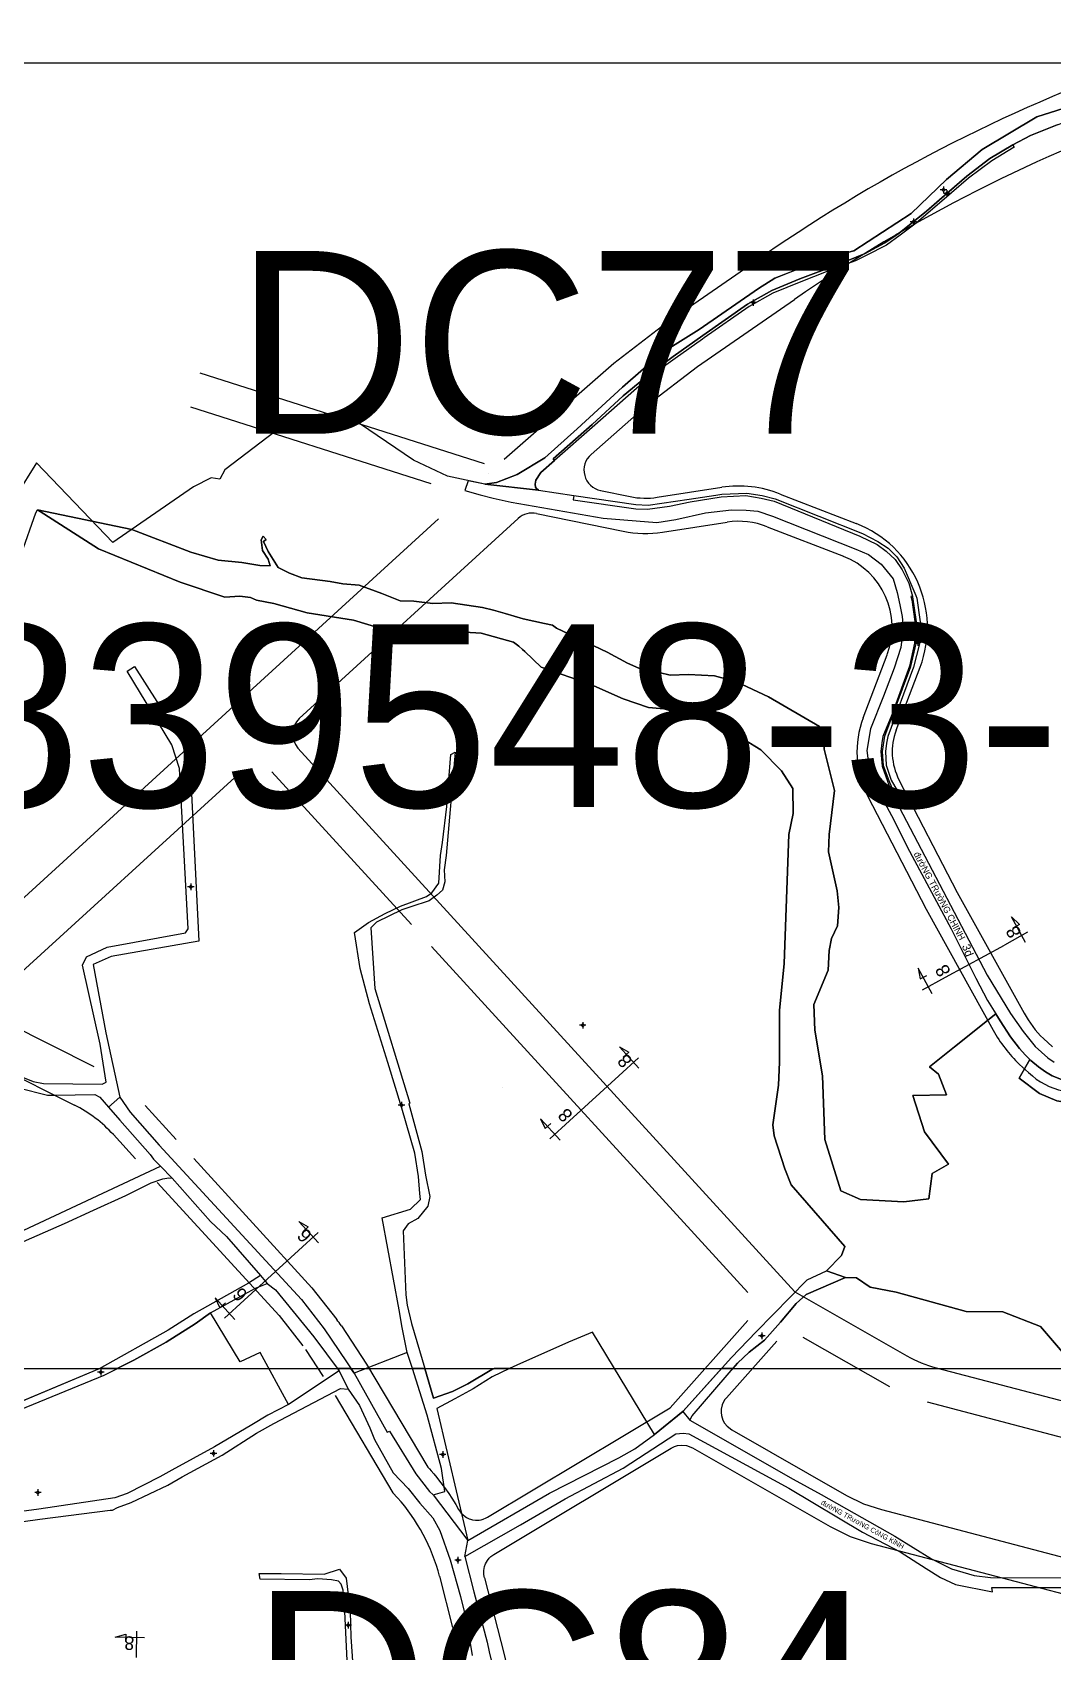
# Model space of a CAD drawing. Extents: x 548357 to 553070, y 1834500 to 1842500.
# Drawn here: x 550073 to 550463, y 1838392 to 1839012 of the extents above; entities that cross this region are included whole.
import ezdxf

# ---------------------------------------------------------------- set-up
doc = ezdxf.new("R2010")
doc.units = 0
for name, color, linetype in [('Level 10', 7, 'Continuous'), ('Level 11', 7, 'Continuous'), ('Level 13', 7, 'Continuous'), ('Level 2', 7, 'Continuous'), ('Level 20', 7, 'Continuous'), ('Level 3', 7, 'Continuous'), ('Level 30', 7, 'Continuous'), ('Level 4', 7, 'Continuous'), ('Level 52', 7, 'Continuous'), ('Level 55', 7, 'Continuous'), ('Level 61', 7, 'Continuous'), ('Level 62', 7, 'Continuous'), ('Level 7', 7, 'Continuous'), ('Level 8', 7, 'Continuous')]:
    doc.layers.add(name, color=color, linetype=linetype)

msp = doc.modelspace()

# ---------------------------------------------------------------- linework, layer by layer
at = {"layer": 'Level 10'}
for p, q in [((550414.97, 1838943.26), (550430.49, 1838956.66)), ((550404.57, 1838934.77), (550414.97, 1838943.26)), ((550245.84, 1838838.64), (550266.43, 1838836.44)), ((550266.43, 1838836.44), (550279.91, 1838834.29)), ((550101.81, 1838600.12), (550106.13, 1838603.87)), ((550009.76, 1838525.21), (550121.7, 1838577.48)), ((550121.7, 1838577.48), (550126.21, 1838572.96)), ((550160.05, 1838535.57), (550162.54, 1838532.61)), ((550376.67, 1838537.42), (550384.01, 1838534.87)), ((550190.06, 1838499.08), (550193.61, 1838492.1)), ((550218.14, 1838500), (550222.9, 1838500)), ((550321.69, 1838483.5), (550324.34, 1838480.22)), ((550226.16, 1838451.65), (550239.37, 1838434.11)), ((550238.2, 1838428.02), (550239.37, 1838434.11))]:
    msp.add_line(p, q, dxfattribs=at)
for points in [[(550448.05, 1838968.66), (550454.84, 1838972.16), (550465.06, 1838976.35), (550488.83, 1838984.69), (550520.13, 1838995.06), (550528.82, 1838998.68), (550540.79, 1839004.43), (550565.76, 1839011.71)], [(550245.84, 1838838.64), (550250.32, 1838839.35), (550258.24, 1838842.35), (550268.81, 1838848.81), (550281.24, 1838859.86), (550298.63, 1838875.87), (550313.7, 1838888.97), (550327.93, 1838897.94), (550350.69, 1838913.61), (550356.99, 1838917.55), (550375.95, 1838925.08), (550387.16, 1838928.04), (550409.17, 1838942.39), (550422.68, 1838955.33), (550436.35, 1838966.8), (550457.19, 1838979.42), (550498.01, 1838992.31)], [(550448.05, 1838968.66), (550448.62, 1838967.69), (550439.97, 1838962.49), (550431.07, 1838955.9), (550424.52, 1838950.28), (550411.08, 1838938.65), (550404.9, 1838934), (550399.62, 1838930.25), (550391.92, 1838926.24), (550387.77, 1838924.27), (550381.47, 1838921.86), (550366.89, 1838916.19), (550356.17, 1838911.82), (550347.08, 1838906.77), (550329.9, 1838894.74), (550329.28, 1838894.27), (550318.72, 1838886.78), (550309.33, 1838880.02), (550288, 1838861.28), (550272.59, 1838847.74)], [(550430.49, 1838956.66), (550439.28, 1838963.4), (550448.05, 1838968.66)], [(550414.97, 1838943.26), (550422.95, 1838950.19), (550430.49, 1838956.66)], [(550404.57, 1838934.77), (550410.37, 1838939.52), (550414.97, 1838943.26)], [(550272.59, 1838847.74), (550272.05, 1838848.33), (550286.95, 1838861.53), (550298.91, 1838872.46), (550308.96, 1838880.8), (550318.03, 1838887.53), (550329.37, 1838895.67), (550346.45, 1838907.59), (550355.84, 1838912.9), (550366.48, 1838917.28), (550381.2, 1838922.81), (550391.47, 1838927), (550399.1, 1838931.13), (550404.57, 1838934.77)], [(550266.43, 1838836.44), (550265.5, 1838837.18), (550265.24, 1838837.59), (550265.15, 1838838.63), (550265.38, 1838840.28), (550267.33, 1838843.1), (550272.59, 1838847.74)], [(550245.84, 1838838.64), (550239.48, 1838840), (550238.28, 1838836.25), (550244.11, 1838834.56), (550249.12, 1838833.34), (550255.93, 1838831.81), (550291.26, 1838825.65), (550311.79, 1838824.01), (550319.04, 1838825.17), (550330.42, 1838827.68), (550340.38, 1838828.87), (550345.96, 1838828.76), (550350.48, 1838828.29), (550356.08, 1838826.45), (550387.96, 1838813.77), (550392.74, 1838811.76), (550397.68, 1838808.05), (550402.18, 1838802.47), (550403.81, 1838797.24), (550404.83, 1838792.42), (550405.63, 1838788.01), (550406.08, 1838783.6), (550405.19, 1838776.09), (550402.61, 1838768.21), (550398.54, 1838757.55), (550393.55, 1838745.04), (550392.14, 1838736.69), (550393.09, 1838729.82), (550396.24, 1838721.72), (550402.45, 1838710.14), (550407.57, 1838699.81), (550424.49, 1838668.39), (550433.86, 1838649.44), (550438.36, 1838640.89), (550441.49, 1838635.81), (550443.15, 1838633.12), (550447.22, 1838626.98), (550450.66, 1838622.5), (550452.79, 1838620.15), (550454.57, 1838618.39)], [(550279.91, 1838834.29), (550279.66, 1838832.69), (550303.65, 1838829.27), (550308.13, 1838829.05), (550316.64, 1838830.25), (550324.45, 1838831.89), (550336.41, 1838833.8), (550345.88, 1838834.29), (550351.7, 1838833.34), (550356.63, 1838832.18), (550389.44, 1838818.82), (550396.05, 1838815.58), (550399.52, 1838813.07), (550403.01, 1838809.9), (550405.67, 1838805.89), (550408.17, 1838800.77), (550409.65, 1838795.83)], [(550279.91, 1838834.29), (550303.73, 1838830.89), (550308.44, 1838830.66), (550324.1, 1838832.95), (550334.37, 1838834.49), (550336.64, 1838834.83), (550346.21, 1838835.28), (550352.03, 1838834.38), (550357.07, 1838833.03), (550390.5, 1838819.8), (550396.4, 1838816.76), (550400.26, 1838814.16), (550403.59, 1838810.92), (550406.49, 1838806.52), (550410.95, 1838796.02), (550411.24, 1838795.04), (550412.52, 1838785.94), (550412.31, 1838777.58), (550410.07, 1838768.59), (550400.13, 1838742), (550399.71, 1838739.53), (550399.27, 1838736.31), (550399.52, 1838731.05), (550401.51, 1838725.38), (550403.73, 1838721.36), (550402.52, 1838720.75), (550400.65, 1838725.02), (550398.57, 1838730.81), (550398.16, 1838736.31), (550399.08, 1838742.12), (550408.94, 1838768.8), (550411.08, 1838777.66), (550411.22, 1838785.94), (550409.75, 1838795.48), (550409.65, 1838795.83)], [(550068.55, 1838812.12), (550073.99, 1838827.75), (550074.56, 1838828.8), (550077.05, 1838827.33), (550097.95, 1838813.86), (550129.24, 1838801.21), (550146.38, 1838795.38), (550152.03, 1838795.8), (550156.2, 1838795.26), (550158.44, 1838794.3), (550165.14, 1838793.02), (550177.9, 1838789.47), (550195.64, 1838786.64), (550207.92, 1838782.89), (550218.73, 1838780.64), (550225.32, 1838781.63), (550234.05, 1838782.31), (550244.47, 1838781.6), (550256.86, 1838778.15), (550258.97, 1838776.65), (550260.35, 1838775.32), (550261.26, 1838774.6), (550267.5, 1838768.63), (550286.43, 1838761.92), (550298.8, 1838756.43), (550308.5, 1838753.16), (550324.74, 1838751.81), (550326, 1838751.49), (550327.98, 1838750.45), (550338.11, 1838742.72), (550345.33, 1838740.76), (550351.55, 1838736.98), (550359.45, 1838728.86), (550363.86, 1838722.09), (550363.99, 1838712.52), (550362.32, 1838704.49), (550360.46, 1838655.06), (550358.65, 1838637.14), (550358.76, 1838617.34), (550358.39, 1838608.52), (550356.15, 1838593.28), (550356.73, 1838589.13), (550360.72, 1838576.49), (550363.21, 1838570.36), (550383.76, 1838546.78), (550382.51, 1838543.26), (550376.67, 1838537.42)], [(550158.44, 1838794.3), (550156.2, 1838795.26), (550152.03, 1838795.8), (550146.38, 1838795.38), (550129.24, 1838801.21), (550097.95, 1838813.86), (550077.05, 1838827.33), (550074.56, 1838828.8), (550110.7, 1838821.32), (550133.35, 1838812.61), (550143.79, 1838809.56), (550152.87, 1838808.66), (550159.68, 1838807.59), (550163.75, 1838807.42), (550162.88, 1838809.98), (550160.78, 1838813.29), (550160.39, 1838816.29), (550160.27, 1838817.39), (550161.08, 1838818.77), (550162.17, 1838817.44), (550161.16, 1838816.71), (550162.89, 1838812.9), (550166.74, 1838806.76), (550171.04, 1838804.63), (550175.77, 1838802.81), (550186.66, 1838801.35), (550191.49, 1838800.46), (550197.73, 1838799.98), (550206.4, 1838796.76), (550213.44, 1838793.96), (550218.77, 1838793.84), (550225.92, 1838792.99), (550233.03, 1838793.19), (550245.03, 1838791.43), (550249.21, 1838790.47), (550253.66, 1838789.12), (550260.54, 1838787.06), (550268.74, 1838785.35), (550271.81, 1838784.75), (550273.38, 1838783.52), (550282.32, 1838779.3), (550292.67, 1838774.39), (550300.57, 1838770.18), (550309.45, 1838766.24), (550312.6, 1838766.62), (550316.86, 1838765.6), (550323.87, 1838765.83), (550333.84, 1838765.26), (550342.25, 1838763.02), (550354.55, 1838757.18), (550374.01, 1838745.9), (550374.35, 1838741.53), (550375.88, 1838740.04), (550375.8, 1838737.26), (550376.18, 1838735.61), (550379.72, 1838721.36), (550377.73, 1838704.5), (550377.47, 1838697.86), (550380.82, 1838682.91), (550381.43, 1838676.56), (550380.9, 1838669.6), (550378.6, 1838664.67), (550377.7, 1838660.09), (550377.39, 1838652.5), (550371.86, 1838639.44), (550372.2, 1838629.61), (550375.17, 1838612.15), (550376.01, 1838587.74), (550382.2, 1838568.04), (550389.73, 1838564.76), (550406.38, 1838563.83), (550415.83, 1838564.94), (550417.16, 1838574.64), (550423.46, 1838578.31), (550414.28, 1838590.69), (550409.74, 1838604.54), (550422.71, 1838604.83), (550419.62, 1838612.67), (550416.11, 1838615.48), (550425.67, 1838623.17), (550441.49, 1838635.81), (550443.15, 1838633.12), (550447.22, 1838626.98), (550450.66, 1838622.5), (550452.79, 1838620.15), (550454.57, 1838618.39), (550450.49, 1838611.23), (550458.31, 1838605.35), (550464.86, 1838602.55)], [(550472.38, 1838500), (550458.61, 1838516.08), (550444.23, 1838521.68), (550430.21, 1838521.8), (550403.32, 1838529.27), (550393.41, 1838531.15), (550388.25, 1838534.78), (550384.01, 1838534.87), (550376.67, 1838537.42), (550382.51, 1838543.26), (550383.76, 1838546.78), (550363.21, 1838570.36), (550360.72, 1838576.49), (550356.73, 1838589.13), (550356.15, 1838593.28), (550358.39, 1838608.52), (550358.76, 1838617.34), (550358.65, 1838637.14), (550360.46, 1838655.06), (550362.32, 1838704.49), (550363.99, 1838712.52), (550363.86, 1838722.09), (550359.45, 1838728.86), (550351.55, 1838736.98), (550345.33, 1838740.76), (550338.11, 1838742.72), (550327.98, 1838750.45), (550326, 1838751.49), (550324.74, 1838751.81), (550308.5, 1838753.16), (550298.8, 1838756.43), (550286.43, 1838761.92), (550267.5, 1838768.63), (550261.26, 1838774.6), (550260.35, 1838775.32), (550258.97, 1838776.65), (550256.86, 1838778.15), (550244.47, 1838781.6), (550234.05, 1838782.31), (550225.32, 1838781.63), (550218.73, 1838780.64), (550207.92, 1838782.89), (550195.64, 1838786.64), (550177.9, 1838789.47), (550165.14, 1838793.02), (550158.44, 1838794.3)], [(550409.65, 1838795.83), (550408.95, 1838795.73), (550409.38, 1838794.4), (550410.57, 1838786.03), (550410.45, 1838777.77), (550408.44, 1838768.97), (550401.71, 1838750.33), (550398.27, 1838742.04), (550397.85, 1838739.68), (550397.53, 1838736.34), (550398, 1838730.69), (550400.02, 1838724.89), (550401.71, 1838720.36), (550438.25, 1838650.71), (550447.18, 1838636.01), (550451.96, 1838629.04), (550456.58, 1838623.39), (550461.45, 1838619), (550463.92, 1838617.34)], [(550068.85, 1838611.58), (550072.93, 1838609.93), (550076.89, 1838609.2), (550099.43, 1838608.9), (550100.88, 1838609.69), (550098.64, 1838624.27), (550091.9, 1838654.53), (550093.35, 1838657.61), (550101.29, 1838661.43), (550131.29, 1838666.89), (550132.26, 1838668.39), (550128.98, 1838729.78), (550126.05, 1838738.8), (550108.94, 1838767.09), (550111.72, 1838768.87), (550129.77, 1838740.64), (550133.02, 1838730.46), (550136.37, 1838663.72), (550102.81, 1838657.83), (550095.95, 1838654.68), (550100.8, 1838628.51), (550106.13, 1838603.87)], [(550218.14, 1838500), (550216.2, 1838506.2), (550214.22, 1838515.76), (550213.11, 1838522.5), (550206.64, 1838557.65), (550217.48, 1838561.03), (550221.28, 1838564.71), (550220.98, 1838567.08), (550220.5, 1838573.55), (550219.03, 1838582.43), (550214.11, 1838599.66), (550208.8, 1838617.23), (550201.77, 1838639.65), (550198.14, 1838653.2), (550196.01, 1838666.99), (550201.39, 1838670.76), (550207.75, 1838674.29), (550213.56, 1838677.02), (550223.53, 1838680.79), (550225.65, 1838682.2), (550228.23, 1838685.83), (550228.87, 1838696.46), (550229.67, 1838701.45), (550231.32, 1838715.3), (550231.79, 1838722.26), (550232.92, 1838735.2), (550234.49, 1838736), (550231.08, 1838696.45), (550230.35, 1838690.99), (550230.6, 1838686.36), (550229.7, 1838683.17), (550227.5, 1838681.27), (550224.54, 1838679.07), (550217.6, 1838676.86), (550214.1, 1838675.63), (550204.37, 1838670.91), (550202.24, 1838668.8), (550203.74, 1838645.55), (550217.16, 1838601.58), (550216.74, 1838601.38), (550221.74, 1838583.16), (550223.17, 1838574.1), (550224.87, 1838565.85), (550224.13, 1838562.23), (550220.19, 1838557.5), (550216.58, 1838555.38), (550214.61, 1838552.76), (550215.7, 1838528.26), (550216.21, 1838524.28), (550217.87, 1838517.18), (550222.9, 1838500)], [(550028.28, 1838629.42), (550028.67, 1838629.29), (550067.33, 1838607.5), (550078.4, 1838604.66), (550081.49, 1838604.65), (550096.52, 1838604.98), (550098.49, 1838603.95), (550101.81, 1838600.12)], [(550464.86, 1838602.55), (550458.31, 1838605.35), (550450.49, 1838611.23), (550454.57, 1838618.39)], [(550454.57, 1838618.39), (550454.99, 1838617.98), (550457.94, 1838615.51), (550460.6, 1838613.6), (550463.06, 1838612.1), (550467.92, 1838610.17)], [(550106.13, 1838603.87), (550110.09, 1838598.17), (550121.14, 1838585.56), (550175.72, 1838526.42), (550184.43, 1838515.15), (550195.81, 1838498.25), (550208.5, 1838475.63), (550209.43, 1838475.98), (550219.48, 1838459.68), (550224.75, 1838452.96), (550226.16, 1838451.65)], [(550101.81, 1838600.12), (550106.16, 1838595.11), (550117.79, 1838582.02), (550118.97, 1838580.22), (550121.7, 1838577.48)], [(549955.47, 1838509.79), (549961.36, 1838507.94), (549971.16, 1838507.79), (549987.49, 1838512.21), (550026.16, 1838527.66), (550035.7, 1838532.6), (550035.58, 1838533.01), (550044.8, 1838537.63), (550051.4, 1838540.81), (550084.9, 1838555.5), (550096, 1838560.6), (550108.5, 1838566.24), (550118.12, 1838571.09), (550122.59, 1838572.69), (550124.93, 1838573.08), (550126.21, 1838572.96)], [(550126.21, 1838572.96), (550140.83, 1838556.32), (550146.95, 1838550.56), (550160.05, 1838535.57)], [(550160.05, 1838535.57), (550155.42, 1838532.68), (550134.52, 1838520.99), (550124.6, 1838514.64), (550098.17, 1838499.86), (550058.6, 1838483.3), (550046.33, 1838478.55), (550028.8, 1838471.27), (550011.72, 1838467.27), (550000.11, 1838464.14), (550000.89, 1838461.71), (550004.21, 1838462.53), (550012.27, 1838464.86), (550025.37, 1838467.17), (550047.06, 1838475.95), (550058.06, 1838480.22), (550100.16, 1838497.51), (550111.55, 1838503.26), (550123.89, 1838510.12), (550135.02, 1838517.12), (550140.86, 1838521.28), (550153.86, 1838528.49), (550158.12, 1838530.75), (550162.54, 1838532.61)], [(550321.69, 1838483.5), (550321.89, 1838483.66), (550340.31, 1838504.28), (550349.74, 1838514.08), (550369.32, 1838534.03), (550376.67, 1838537.42)], [(550162.54, 1838532.61), (550165.77, 1838530.2), (550180.42, 1838512.12), (550190.06, 1838499.08)], [(550324.34, 1838480.22), (550325.31, 1838481.92), (550342.66, 1838502.04), (550347.09, 1838506.29), (550352.92, 1838510.84), (550359.06, 1838517.77), (550365.15, 1838524.86), (550368.89, 1838528.39), (550384.01, 1838534.87)], [(550384.01, 1838534.87), (550388.25, 1838534.78), (550393.41, 1838531.15), (550403.32, 1838529.27), (550430.21, 1838521.8), (550444.23, 1838521.68), (550458.61, 1838516.08), (550472.38, 1838500)], [(550190.06, 1838499.08), (550170.74, 1838486.16), (550162.81, 1838482.13), (550156.68, 1838478.39), (550142.34, 1838470.05), (550126.02, 1838461.02), (550121.43, 1838458.58), (550108.93, 1838452.17), (550104.17, 1838450.44), (550075.15, 1838446.08), (550053.01, 1838443.16)], [(550226.16, 1838451.65), (550230.57, 1838452.9), (550229.36, 1838461.75), (550223.75, 1838482.11), (550218.14, 1838500)], [(550222.9, 1838500), (550226.23, 1838488.65), (550233.55, 1838491.19), (550239.41, 1838494.15), (550248.54, 1838499.58), (550249.44, 1838500), (550255.39, 1838500), (550248.74, 1838496.88), (550241.37, 1838492.2), (550234.4, 1838488.45), (550227.49, 1838484.64), (550239.37, 1838434.11)], [(550054.47, 1838439.39), (550075.51, 1838442.37), (550102.42, 1838445.75), (550103.27, 1838445.75), (550105.22, 1838446.79), (550110.47, 1838448.74), (550124.46, 1838455.34), (550130.05, 1838458.54), (550145.36, 1838466.88), (550158.49, 1838475.18), (550165.15, 1838478.91), (550190.68, 1838492.33), (550193.61, 1838492.1)], [(550193.61, 1838492.1), (550197.95, 1838485.8), (550201.92, 1838477.24), (550203.67, 1838472.88), (550210.81, 1838460.05), (550216.55, 1838454.04), (550221.01, 1838448.44), (550226.03, 1838442.82), (550228.61, 1838437.99), (550232.59, 1838426.79), (550236.58, 1838412.71), (550238.88, 1838403.31), (550240.98, 1838390.05)], [(550239.37, 1838434.11), (550270.65, 1838452.24), (550297.26, 1838465.86), (550303.32, 1838469.23), (550310.83, 1838474.74), (550321.69, 1838483.5)], [(550324.34, 1838480.22), (550364, 1838457.63), (550374.64, 1838451.7), (550402.81, 1838435.79), (550416.89, 1838427.09), (550424.53, 1838423.28), (550433.2, 1838420.73), (550439.56, 1838419.99), (550470.11, 1838419.82)], [(550238.2, 1838428.02), (550259.52, 1838440.18), (550276.69, 1838450.15), (550298.8, 1838461.9), (550319.08, 1838474.93), (550321.78, 1838475.29), (550323.95, 1838474.96), (550362.31, 1838454.21), (550390.52, 1838437.34), (550404.87, 1838429.84), (550414.88, 1838423.38), (550420.31, 1838419.97), (550426.06, 1838417.27), (550440.24, 1838414.45), (550439.95, 1838416.09), (550469.78, 1838416.12)], [(550238.2, 1838428.02), (550241.65, 1838414.45), (550246.82, 1838395.17), (550247.54, 1838391.53), (550254.92, 1838360.96), (550258.03, 1838350.47), (550257.32, 1838350.33), (550263.36, 1838324.57), (550275.1, 1838273.22), (550275.36, 1838265.39), (550273.97, 1838254.57), (550272.82, 1838249.36)], [(550193.62, 1838380.2), (550192.34, 1838406.91), (550191.62, 1838415.16), (550190.91, 1838417.47), (550189.91, 1838418.53), (550187.13, 1838419.09), (550182.01, 1838419.46), (550178.58, 1838419.13), (550159.9, 1838419.35), (550159.55, 1838421.51), (550167.85, 1838421.53), (550184.39, 1838421.18), (550190.26, 1838423.21), (550192.86, 1838419.69), (550194.34, 1838406.96), (550194.62, 1838397.25), (550195.79, 1838380.53)]]:
    msp.add_lwpolyline(points, dxfattribs=at)
at = {"layer": 'Level 11'}
for p, q in [((550420.91, 1838951.46), (550420.28, 1838951.46)), ((550421.53, 1838952.08), (550420.91, 1838951.46)), ((550420.91, 1838951.46), (550421.53, 1838950.83)), ((550421.53, 1838952.71), (550421.53, 1838952.08)), ((550422.16, 1838951.46), (550421.53, 1838952.08)), ((550421.53, 1838950.83), (550422.16, 1838951.46)), ((550422.78, 1838951.46), (550422.16, 1838951.46)), ((550422.8, 1838951.29), (550422.8, 1838950.66)), ((550421.53, 1838950.83), (550421.53, 1838950.21)), ((550422.18, 1838950.04), (550421.55, 1838950.04)), ((550422.8, 1838950.66), (550422.18, 1838950.04)), ((550422.18, 1838950.04), (550422.8, 1838949.41)), ((550423.43, 1838950.04), (550422.8, 1838950.66)), ((550422.8, 1838949.41), (550423.43, 1838950.04)), ((550422.8, 1838949.41), (550422.8, 1838948.79)), ((550424.05, 1838950.04), (550423.43, 1838950.04)), ((550409.35, 1838939.18), (550408.72, 1838939.18)), ((550409.97, 1838939.81), (550409.35, 1838939.18)), ((550409.35, 1838939.18), (550409.97, 1838938.56)), ((550409.97, 1838940.43), (550409.97, 1838939.81)), ((550410.6, 1838939.18), (550409.97, 1838939.81)), ((550409.97, 1838938.56), (550410.6, 1838939.18)), ((550409.97, 1838938.56), (550409.97, 1838937.93)), ((550411.22, 1838939.18), (550410.6, 1838939.18)), ((550347.97, 1838908.2), (550347.34, 1838908.2)), ((550348.59, 1838908.82), (550347.97, 1838908.2)), ((550347.97, 1838908.2), (550348.59, 1838907.57)), ((550348.59, 1838909.45), (550348.59, 1838908.82)), ((550349.22, 1838908.2), (550348.59, 1838908.82)), ((550348.59, 1838907.57), (550349.22, 1838908.2)), ((550348.59, 1838907.57), (550348.59, 1838906.95)), ((550349.84, 1838908.2), (550349.22, 1838908.2)), ((550411.08, 1838778.02), (550410.45, 1838778.02)), ((550411.7, 1838778.64), (550411.08, 1838778.02)), ((550411.08, 1838778.02), (550411.7, 1838777.39)), ((550411.7, 1838779.27), (550411.7, 1838778.64)), ((550412.33, 1838778.02), (550411.7, 1838778.64)), ((550411.7, 1838777.39), (550412.33, 1838778.02)), ((550411.7, 1838777.39), (550411.7, 1838776.77)), ((550412.95, 1838778.02), (550412.33, 1838778.02)), ((550396.89, 1838724.87), (550396.27, 1838724.87)), ((550397.52, 1838725.5), (550396.89, 1838724.87)), ((550396.89, 1838724.87), (550397.52, 1838724.25)), ((550397.52, 1838726.12), (550397.52, 1838725.5)), ((550398.14, 1838724.87), (550397.52, 1838725.5)), ((550397.52, 1838724.25), (550398.14, 1838724.87)), ((550397.52, 1838724.25), (550397.52, 1838723.62)), ((550398.77, 1838724.87), (550398.14, 1838724.87)), ((550132.74, 1838684.5), (550132.11, 1838684.5)), ((550133.36, 1838685.12), (550132.74, 1838684.5)), ((550132.74, 1838684.5), (550133.36, 1838683.87)), ((550133.36, 1838685.75), (550133.36, 1838685.12)), ((550133.99, 1838684.5), (550133.36, 1838685.12)), ((550133.36, 1838683.87), (550133.99, 1838684.5)), ((550134.61, 1838684.5), (550133.99, 1838684.5)), ((550133.36, 1838683.87), (550133.36, 1838683.25)), ((550282.74, 1838631.46), (550282.11, 1838631.46)), ((550283.36, 1838632.08), (550282.74, 1838631.46)), ((550282.74, 1838631.46), (550283.36, 1838630.83)), ((550283.36, 1838632.71), (550283.36, 1838632.08)), ((550283.99, 1838631.46), (550283.36, 1838632.08)), ((550283.36, 1838630.83), (550283.99, 1838631.46)), ((550283.36, 1838630.83), (550283.36, 1838630.21)), ((550284.61, 1838631.46), (550283.99, 1838631.46)), ((550213.36, 1838600.83), (550212.74, 1838600.83)), ((550213.99, 1838601.46), (550213.36, 1838600.83)), ((550213.36, 1838600.83), (550213.99, 1838600.21)), ((550213.99, 1838602.08), (550213.99, 1838601.46)), ((550214.61, 1838600.83), (550213.99, 1838601.46)), ((550213.99, 1838600.21), (550214.61, 1838600.83)), ((550213.99, 1838600.21), (550213.99, 1838599.58)), ((550215.24, 1838600.83), (550214.61, 1838600.83)), ((550351.31, 1838512.55), (550350.68, 1838512.55)), ((550351.93, 1838513.18), (550351.31, 1838512.55)), ((550351.31, 1838512.55), (550351.93, 1838511.93)), ((550351.93, 1838513.8), (550351.93, 1838513.18)), ((550352.56, 1838512.55), (550351.93, 1838513.18)), ((550351.93, 1838511.93), (550352.56, 1838512.55)), ((550351.93, 1838511.93), (550351.93, 1838511.3)), ((550353.18, 1838512.55), (550352.56, 1838512.55)), ((550098.2, 1838498.64), (550097.58, 1838498.64)), ((550098.83, 1838499.27), (550098.2, 1838498.64)), ((550098.2, 1838498.64), (550098.83, 1838498.02)), ((550098.83, 1838499.89), (550098.83, 1838499.27)), ((550099.45, 1838498.64), (550098.83, 1838499.27)), ((550098.83, 1838498.02), (550099.45, 1838498.64)), ((550100.08, 1838498.64), (550099.45, 1838498.64)), ((550098.83, 1838498.02), (550098.83, 1838497.39)), ((550141.41, 1838467.5), (550140.79, 1838467.5)), ((550142.04, 1838468.12), (550141.41, 1838467.5)), ((550141.41, 1838467.5), (550142.04, 1838466.88)), ((550142.04, 1838468.75), (550142.04, 1838468.12)), ((550142.66, 1838467.5), (550142.04, 1838468.12)), ((550142.04, 1838466.88), (550142.66, 1838467.5)), ((550143.29, 1838467.5), (550142.66, 1838467.5)), ((550229.76, 1838467.68), (550229.14, 1838467.05)), ((550229.76, 1838468.3), (550229.76, 1838467.68)), ((550230.39, 1838467.05), (550229.76, 1838467.68)), ((550142.04, 1838466.88), (550142.04, 1838466.25)), ((550229.14, 1838467.05), (550228.51, 1838467.05)), ((550229.14, 1838467.05), (550229.76, 1838466.43)), ((550229.76, 1838466.43), (550230.39, 1838467.05)), ((550229.76, 1838466.43), (550229.76, 1838465.8)), ((550231.01, 1838467.05), (550230.39, 1838467.05)), ((550074.16, 1838452.54), (550073.54, 1838452.54)), ((550074.79, 1838453.16), (550074.16, 1838452.54)), ((550074.16, 1838452.54), (550074.79, 1838451.91)), ((550074.79, 1838453.79), (550074.79, 1838453.16)), ((550075.41, 1838452.54), (550074.79, 1838453.16)), ((550074.79, 1838451.91), (550075.41, 1838452.54)), ((550074.79, 1838451.91), (550074.79, 1838451.29)), ((550076.04, 1838452.54), (550075.41, 1838452.54)), ((550234.97, 1838426.61), (550234.35, 1838426.61)), ((550235.6, 1838427.24), (550234.97, 1838426.61)), ((550234.97, 1838426.61), (550235.6, 1838425.99)), ((550235.6, 1838427.86), (550235.6, 1838427.24)), ((550236.22, 1838426.61), (550235.6, 1838427.24)), ((550235.6, 1838425.99), (550236.22, 1838426.61)), ((550235.6, 1838425.99), (550235.6, 1838425.36)), ((550236.85, 1838426.61), (550236.22, 1838426.61)), ((550192.92, 1838401.71), (550192.29, 1838401.71)), ((550193.54, 1838402.33), (550192.92, 1838401.71)), ((550192.92, 1838401.71), (550193.54, 1838401.08)), ((550193.54, 1838402.96), (550193.54, 1838402.33)), ((550194.17, 1838401.71), (550193.54, 1838402.33)), ((550193.54, 1838401.08), (550194.17, 1838401.71)), ((550193.54, 1838401.08), (550193.54, 1838400.46)), ((550194.79, 1838401.71), (550194.17, 1838401.71))]:
    msp.add_line(p, q, dxfattribs=at)
for centre in [(550421.53, 1838951.46), (550422.8, 1838950.04), (550409.97, 1838939.18), (550348.59, 1838908.2), (550411.7, 1838778.02), (550397.52, 1838724.87), (550133.36, 1838684.5), (550283.36, 1838631.46), (550213.99, 1838600.83), (550351.93, 1838512.55), (550098.83, 1838498.64), (550142.04, 1838467.5), (550229.76, 1838467.05), (550074.79, 1838452.54), (550235.6, 1838426.61), (550193.54, 1838401.71)]:
    msp.add_circle(centre, 0.15, dxfattribs=at)
at = {"layer": 'Level 13'}
for points in [[(550452.94, 1838663.18), (550447.58, 1838672.94)], [(550447.58, 1838672.94), (550450.56, 1838670.04), (550448.08, 1838668.67)], [(550453.7, 1838667.06), (550444.82, 1838662.19)], [(550422.32, 1838649.84), (550444.82, 1838662.19)], [(550417.12, 1838643.52), (550411.76, 1838653.29)], [(550411.76, 1838653.29), (550412.61, 1838649.21), (550415.1, 1838650.58)], [(550413.44, 1838644.97), (550422.32, 1838649.84)], [(550304.91, 1838614.99), (550297.4, 1838623.22)], [(550297.4, 1838623.22), (550300.98, 1838621.1), (550298.88, 1838619.19)], [(550304.73, 1838618.94), (550297.25, 1838612.12)], [(550278.3, 1838594.8), (550297.25, 1838612.12)], [(550274.74, 1838587.44), (550267.23, 1838595.66)], [(550267.23, 1838595.66), (550269.01, 1838591.9), (550271.11, 1838593.81)], [(550270.82, 1838587.97), (550278.3, 1838594.8)], [(550182.25, 1838548.15), (550174.73, 1838556.36)], [(550174.73, 1838556.36), (550178.31, 1838554.25), (550176.22, 1838552.33)], [(550182.07, 1838552.09), (550174.6, 1838545.26)], [(550153.74, 1838526.17), (550174.6, 1838545.26)], [(550150.19, 1838518.8), (550142.67, 1838527.02)], [(550142.67, 1838527.02), (550144.46, 1838523.26), (550146.55, 1838525.18)], [(550146.27, 1838519.34), (550153.74, 1838526.17)], [(550112.57, 1838399.45), (550112.34, 1838389.33)], [(550104.41, 1838397.11), (550108.42, 1838398.23), (550108.36, 1838395.4)], [(550115.55, 1838396.85), (550104.41, 1838397.11)]]:
    msp.add_lwpolyline(points, dxfattribs=at)
at = {"layer": 'Level 2'}
for p, q in [((550156.2, 1838795.26), (550158.44, 1838794.3)), ((550195.64, 1838786.64), (550207.92, 1838782.89)), ((550207.92, 1838782.89), (550218.73, 1838780.64)), ((550286.43, 1838761.92), (550298.8, 1838756.43)), ((550298.8, 1838756.43), (550308.5, 1838753.16)), ((550338.11, 1838742.72), (550345.33, 1838740.76)), ((550345.33, 1838740.76), (550351.55, 1838736.98)), ((550351.55, 1838736.98), (550359.45, 1838728.86)), ((550359.45, 1838728.86), (550363.86, 1838722.09)), ((550443.15, 1838633.12), (550441.49, 1838635.81)), ((550447.22, 1838626.98), (550443.15, 1838633.12)), ((550450.66, 1838622.5), (550447.22, 1838626.98)), ((550360.72, 1838576.49), (550363.21, 1838570.36)), ((550363.21, 1838570.36), (550383.76, 1838546.78)), ((550382.51, 1838543.26), (550376.67, 1838537.42)), ((550383.76, 1838546.78), (550382.51, 1838543.26)), ((550376.67, 1838537.42), (550384.01, 1838534.87)), ((550444.23, 1838521.68), (550458.61, 1838516.08))]:
    msp.add_line(p, q, dxfattribs=at)
for points in [[(550441.49, 1838635.81), (550425.67, 1838623.17), (550416.11, 1838615.48), (550419.62, 1838612.67), (550422.71, 1838604.83), (550409.74, 1838604.54), (550414.28, 1838590.69), (550423.46, 1838578.31), (550417.16, 1838574.64), (550415.83, 1838564.94), (550406.38, 1838563.83), (550389.73, 1838564.76), (550382.2, 1838568.04), (550376.01, 1838587.74), (550375.17, 1838612.15), (550372.2, 1838629.61), (550371.86, 1838639.44), (550377.39, 1838652.5), (550377.7, 1838660.09), (550378.6, 1838664.67), (550380.9, 1838669.6), (550381.43, 1838676.56), (550380.82, 1838682.91), (550377.47, 1838697.86), (550377.73, 1838704.5), (550379.72, 1838721.36), (550376.18, 1838735.61), (550375.8, 1838737.26), (550375.88, 1838740.04), (550374.35, 1838741.53), (550374.01, 1838745.9), (550354.55, 1838757.18), (550342.25, 1838763.02), (550333.84, 1838765.26), (550323.87, 1838765.83), (550316.86, 1838765.6), (550312.6, 1838766.62), (550309.45, 1838766.24), (550300.57, 1838770.18), (550292.67, 1838774.39), (550282.32, 1838779.3), (550273.38, 1838783.52), (550271.81, 1838784.75), (550268.74, 1838785.35), (550260.54, 1838787.06), (550253.66, 1838789.12), (550249.21, 1838790.47), (550245.03, 1838791.43), (550233.03, 1838793.19), (550225.92, 1838792.99), (550218.77, 1838793.84), (550213.44, 1838793.96), (550206.4, 1838796.76), (550197.73, 1838799.98), (550191.49, 1838800.46), (550186.66, 1838801.35), (550175.77, 1838802.81), (550171.04, 1838804.63), (550166.74, 1838806.76), (550162.89, 1838812.9), (550161.16, 1838816.71), (550162.17, 1838817.44), (550161.08, 1838818.77), (550160.27, 1838817.39), (550160.39, 1838816.29), (550160.78, 1838813.29), (550162.88, 1838809.98), (550163.75, 1838807.42), (550159.68, 1838807.59), (550152.87, 1838808.66), (550143.79, 1838809.56), (550133.35, 1838812.61), (550110.7, 1838821.32), (550074.56, 1838828.8), (550077.05, 1838827.33)], [(550077.05, 1838827.33), (550097.95, 1838813.86), (550129.24, 1838801.21)], [(550129.24, 1838801.21), (550146.38, 1838795.38), (550152.03, 1838795.8), (550156.2, 1838795.26)], [(550158.44, 1838794.3), (550165.14, 1838793.02), (550177.9, 1838789.47), (550195.64, 1838786.64)], [(550218.73, 1838780.64), (550225.32, 1838781.63), (550234.05, 1838782.31), (550244.47, 1838781.6), (550256.86, 1838778.15)], [(550256.86, 1838778.15), (550258.97, 1838776.65), (550260.35, 1838775.32)], [(550260.35, 1838775.32), (550261.26, 1838774.6), (550267.5, 1838768.63), (550286.43, 1838761.92)], [(550308.5, 1838753.16), (550324.74, 1838751.81), (550326, 1838751.49), (550327.98, 1838750.45), (550338.11, 1838742.72)], [(550363.86, 1838722.09), (550363.99, 1838712.52), (550362.32, 1838704.49)], [(550362.32, 1838704.49), (550360.46, 1838655.06), (550358.65, 1838637.14)], [(550358.65, 1838637.14), (550358.76, 1838617.34), (550358.39, 1838608.52), (550356.15, 1838593.28)], [(550454.57, 1838618.39), (550452.79, 1838620.15), (550450.66, 1838622.5)], [(550500, 1838610.09), (550484.62, 1838603.78), (550477.53, 1838602.03), (550472.9, 1838601.68), (550468.8, 1838601.84), (550464.86, 1838602.55), (550458.31, 1838605.35), (550450.49, 1838611.23), (550454.57, 1838618.39)], [(550356.15, 1838593.28), (550356.73, 1838589.13), (550360.72, 1838576.49)], [(550384.01, 1838534.87), (550388.25, 1838534.78), (550393.41, 1838531.15), (550403.32, 1838529.27), (550430.21, 1838521.8), (550444.23, 1838521.68)], [(550458.61, 1838516.08), (550472.38, 1838500), (550483.69, 1838486.79), (550500, 1838480.34)]]:
    msp.add_lwpolyline(points, dxfattribs=at)
at = {"layer": 'Level 20'}
msp.add_lwpolyline([(550465.06, 1838976.35), (550454.84, 1838972.16), (550448.05, 1838968.66), (550439.28, 1838963.4), (550430.49, 1838956.66), (550422.95, 1838950.19), (550414.97, 1838943.26), (550410.37, 1838939.52), (550404.57, 1838934.77), (550399.1, 1838931.13), (550391.47, 1838927), (550381.2, 1838922.81), (550366.48, 1838917.28), (550355.84, 1838912.9), (550346.45, 1838907.59), (550329.37, 1838895.67), (550318.03, 1838887.53), (550308.96, 1838880.8), (550298.91, 1838872.46), (550286.95, 1838861.53), (550272.05, 1838848.33), (550272.59, 1838847.74), (550267.33, 1838843.1), (550265.38, 1838840.28), (550265.15, 1838838.63), (550265.24, 1838837.59), (550265.5, 1838837.18), (550266.43, 1838836.44), (550245.84, 1838838.64), (550250.32, 1838839.35), (550258.24, 1838842.35), (550268.81, 1838848.81), (550281.24, 1838859.86), (550298.63, 1838875.87), (550313.7, 1838888.97), (550327.93, 1838897.94), (550350.69, 1838913.61), (550356.99, 1838917.55), (550375.95, 1838925.08), (550387.16, 1838928.04), (550409.17, 1838942.39), (550422.68, 1838955.33), (550436.35, 1838966.8), (550457.19, 1838979.42), (550498.01, 1838992.31)], dxfattribs=at)
at = {"layer": 'Level 3'}
for p, q in [((550454.57, 1838618.39), (550450.49, 1838611.23)), ((550454.99, 1838617.98), (550454.57, 1838618.39)), ((550457.94, 1838615.51), (550454.99, 1838617.98)), ((550460.6, 1838613.6), (550457.94, 1838615.51)), ((550463.06, 1838612.1), (550460.6, 1838613.6)), ((550467.92, 1838610.17), (550463.06, 1838612.1))]:
    msp.add_line(p, q, dxfattribs=at)
msp.add_lwpolyline([(550450.49, 1838611.23), (550458.31, 1838605.35), (550464.86, 1838602.55), (550468.8, 1838601.84)], dxfattribs=at)
at = {"layer": 'Level 30'}
for p, q in [((550136.75, 1838881.38), (550245.64, 1838846.61)), ((550133.23, 1838868.34), (550225.21, 1838838.96)), ((550247.31, 1838842.92), (550247.32, 1838842.93)), ((550290.24, 1838836.24), (550301.57, 1838833.92)), ((550311.88, 1838833.67), (550336.6, 1838837.48)), ((550359.01, 1838834.91), (550388.07, 1838823.63)), ((550265.69, 1838827.48), (550298.86, 1838820.7)), ((550036.27, 1838650.06), (550228.18, 1838825.44)), ((550174.86, 1838748.94), (550258.69, 1838825.55)), ((550313.94, 1838820.33), (550338.65, 1838824.13)), ((550354.05, 1838822.35), (550383.18, 1838811.05)), ((550390.77, 1838749.24), (550399.94, 1838773.39)), ((550403.39, 1838744.44), (550412.56, 1838768.6)), ((550061.39, 1838645.25), (550153.08, 1838729.04)), ((550164.38, 1838728.53), (550217.77, 1838670.09)), ((550225.53, 1838661.59), (550346.59, 1838529.06)), ((550063.2, 1838632.2), (550096.15, 1838615.63)), ((550044.73, 1838623.02), (550088.74, 1838600.89)), ((550459.76, 1838626.34), (550463.28, 1838623.22)), ((550450.55, 1838616.47), (550454.07, 1838613.34)), ((550115.85, 1838600.73), (550127.77, 1838587.7)), ((550103.67, 1838589.59), (550112.14, 1838580.34)), ((550367.66, 1838512.07), (550400.78, 1838493.14)), ((550177.18, 1838507.25), (550184, 1838496.89)), ((550338.4, 1838488.83), (550357.72, 1838510.46)), ((550418.74, 1838500.26), (550533.98, 1838469.96)), ((550415.3, 1838487.2), (550530.54, 1838456.91)), ((550249.33, 1838428.75), (550317.29, 1838469.51)), ((550228.53, 1838420.42), (550233.56, 1838400.84))]:
    msp.add_line(p, q, dxfattribs=at)
for points in [[(550253.35, 1838848.22), (550295.28, 1838885), (550315.24, 1838900.35), (550352.75, 1838926.3)], [(550286.57, 1838850.09), (550308.31, 1838869.15), (550327.33, 1838883.79), (550364.41, 1838909.44)], [(550174.35, 1838737.64), (550364.58, 1838529.38), (550407.48, 1838504.86)], [(550404.46, 1838725.51), (550426.76, 1838682.35), (550452.33, 1838636.11)], [(550392.47, 1838719.32), (550414.85, 1838675.98), (550440.53, 1838629.57)], [(550134.41, 1838580.44), (550179.71, 1838530.95), (550189.18, 1838518.8)], [(550120.46, 1838571.25), (550167.09, 1838520.29), (550176.17, 1838508.66)], [(550246.95, 1838443.06), (550316.88, 1838485), (550346.65, 1838518.33)], [(550190.96, 1838516.32), (550200.62, 1838501.66), (550224.05, 1838462.27), (550224.69, 1838461.56)], [(550188.53, 1838489.71), (550210.7, 1838452.44), (550212.41, 1838450.53)], [(550338.4, 1838488.83), (550337.84, 1838488.13), (550337.29, 1838487.24), (550336.82, 1838486.14), (550336.43, 1838484.49), (550336.38, 1838483.17), (550336.5, 1838482.07), (550337.08, 1838480.22), (550337.68, 1838479.11), (550338.68, 1838477.88), (550340.41, 1838476.55)], [(550340.4, 1838476.56), (550384.42, 1838451.39), (550390.89, 1838448.23), (550397.72, 1838445.95), (550536.44, 1838409.49)], [(550317.29, 1838469.51), (550318.5, 1838470.1), (550319.68, 1838470.46), (550321.26, 1838470.65), (550323.12, 1838470.46), (550325.38, 1838469.59)], [(550325.38, 1838469.59), (550378.11, 1838439.45), (550385.77, 1838435.71), (550393.86, 1838433.01), (550533, 1838396.43)], [(550224.69, 1838461.56), (550225.35, 1838460.82), (550226.37, 1838459.63), (550227.5, 1838458.27), (550228.58, 1838456.92), (550230.46, 1838454.42), (550232.05, 1838452.15), (550233.26, 1838450.33), (550234.76, 1838447.9), (550235.87, 1838445.99), (550236.26, 1838445.37), (550236.82, 1838444.65), (550237.55, 1838443.93), (550238.35, 1838443.3), (550238.88, 1838442.97), (550239.41, 1838442.7), (550239.93, 1838442.47), (550240.45, 1838442.29), (550241.15, 1838442.11), (550242.28, 1838441.95), (550243.72, 1838441.97), (550244.44, 1838442.09), (550245.19, 1838442.28), (550246.42, 1838442.77), (550246.97, 1838443.08)], [(550245.7, 1838419.9), (550245.59, 1838420.36), (550245.48, 1838421.2), (550245.45, 1838422.02), (550245.49, 1838422.69), (550245.59, 1838423.39), (550245.8, 1838424.24), (550246.16, 1838425.2), (550246.48, 1838425.81), (550246.88, 1838426.46), (550247.57, 1838427.32), (550248.23, 1838427.96), (550249.33, 1838428.75)], [(550245.7, 1838419.9), (550253.25, 1838390.47), (550278.55, 1838282.11)]]:
    msp.add_lwpolyline(points, dxfattribs=at)
for centre, radius, start, end in [((550705.61, 1838416.2), 620.25, 109.11164, 124.67383), ((550705.61, 1838416.2), 599.75, 109.11164, 124.67383), ((550291.85, 1838844.08), 8, 131.25515, 258.43954), ((550307.43, 1838862.58), 29.25, 258.43954, 278.75747), ((550343.11, 1838795.23), 42.75, 68.16517, 98.75747), ((550264.09, 1838819.64), 8, 78.43954, 132.4224), ((550307.43, 1838862.58), 42.75, 258.43954, 278.75747), ((550343.11, 1838795.23), 29.25, 68.03433, 98.75747), ((550372.6, 1838783.78), 42.75, 339.1991, 68.79134), ((550372.6, 1838783.78), 29.25, 339.1991, 68.79134), ((550180.25, 1838743.03), 8, 132.4224, 222.41142), ((550425.12, 1838736.18), 36.75, 159.1991, 207.31711), ((550425.12, 1838736.18), 23.25, 159.1991, 207.31711), ((550490.07, 1838657.11), 43.18, 209.0886, 225.42647), ((550490.07, 1838657.11), 56.68, 209.07033, 225.79878), ((550472.65, 1838632.59), 26.75, 226.01448, 291.34627), ((550065.5, 1838554.65), 51.75, 42.46368, 63.30847), ((550159.02, 1838495.28), 38.25, 33.37404, 37.94622), ((550430.56, 1838545.23), 46.5, 240.24296, 255.27152), ((550159.03, 1838402.59), 71.75, 14.39066, 41.92614)]:
    msp.add_arc(centre, radius, start, end, dxfattribs=at)
at = {"layer": 'Level 52'}
for p, q in [((550135.02, 1838517.12), (550123.89, 1838510.12)), ((550140.86, 1838521.28), (550135.02, 1838517.12)), ((550152.17, 1838502.55), (550140.86, 1838521.28)), ((550310.83, 1838474.74), (550287.16, 1838513.96)), ((550123.89, 1838510.12), (550111.55, 1838503.26)), ((550216.2, 1838506.2), (550195.81, 1838498.25)), ((550218.14, 1838500), (550216.2, 1838506.2)), ((550098.17, 1838499.86), (550058.6, 1838483.3)), ((550098.42, 1838500), (550098.17, 1838499.86)), ((550105.09, 1838500), (550098.42, 1838500)), ((550111.55, 1838503.26), (550105.09, 1838500)), ((550194.63, 1838500), (550189.38, 1838500)), ((550195.81, 1838498.25), (550194.63, 1838500)), ((550222.9, 1838500), (550218.14, 1838500)), ((550226.23, 1838488.65), (550222.9, 1838500)), ((550248.54, 1838499.58), (550239.41, 1838494.15)), ((550249.44, 1838500), (550248.54, 1838499.58)), ((550255.39, 1838500), (550249.44, 1838500)), ((550336.49, 1838500), (550321.89, 1838483.66)), ((550340.9, 1838500), (550336.49, 1838500)), ((550239.41, 1838494.15), (550233.55, 1838491.19)), ((550233.55, 1838491.19), (550226.23, 1838488.65)), ((550321.89, 1838483.66), (550310.83, 1838474.74))]:
    msp.add_line(p, q, dxfattribs=at)
for points in [[(550384.01, 1838534.87), (550368.89, 1838528.39), (550365.15, 1838524.86), (550359.06, 1838517.77), (550352.92, 1838510.84), (550347.09, 1838506.29), (550342.66, 1838502.04), (550340.9, 1838500)], [(550393.41, 1838531.15), (550388.25, 1838534.78), (550384.01, 1838534.87)], [(550444.23, 1838521.68), (550430.21, 1838521.8), (550403.32, 1838529.27), (550393.41, 1838531.15)], [(550472.38, 1838500), (550458.61, 1838516.08), (550444.23, 1838521.68)], [(550287.16, 1838513.96), (550277.89, 1838510.07), (550258.12, 1838501.28), (550255.39, 1838500)], [(550170.74, 1838486.16), (550159.85, 1838506.13), (550152.17, 1838502.55)], [(550189.38, 1838500), (550190.06, 1838499.08), (550170.74, 1838486.16)]]:
    msp.add_lwpolyline(points, dxfattribs=at)
at = {"layer": 'Level 55'}
msp.add_line((550252.65, 1838607.56), (550252.65, 1838607.56), dxfattribs=at)
at = {"layer": 'Level 61'}
for p, q in [((550000, 1839000), (553000, 1839000)), ((549500, 1838500), (553000, 1838500))]:
    msp.add_line(p, q, dxfattribs=at)
at = {"layer": 'Level 8'}
msp.add_lwpolyline([(550498.01, 1838992.31), (550457.19, 1838979.42), (550436.35, 1838966.8), (550422.68, 1838955.33), (550409.17, 1838942.39), (550387.16, 1838928.04), (550375.95, 1838925.08), (550366.44, 1838921.29), (550356.99, 1838917.55), (550350.69, 1838913.61), (550327.93, 1838897.95), (550313.7, 1838888.97), (550298.63, 1838875.87), (550281.24, 1838859.86), (550268.81, 1838848.81), (550258.24, 1838842.35), (550250.32, 1838839.35), (550245.84, 1838838.64), (550231.57, 1838841.69), (550218.56, 1838847.87), (550197.84, 1838861.98), (550193.5, 1838865.56), (550178.39, 1838858.82), (550176.53, 1838861.11), (550173.7, 1838864.95), (550146.36, 1838844.19), (550144.38, 1838840.64), (550141.05, 1838841.06), (550134.35, 1838837.66), (550103.44, 1838816.31), (550074.22, 1838846.81), (550066.46, 1838834.35)], dxfattribs=at)

# ---------------------------------------------------------------- texts
at = {"layer": 'Level 13'}
for s, rotation, p in [('8', 118.7563, (550451.5, 1838666.74)), ('8', 118.7563, (550424.45, 1838651.91)), ('8', 132.41142, (550302.66, 1838618.12)), ('8', 132.41142, (550279.88, 1838597.32)), ('6', 132.46367, (550180.06, 1838551.21)), ('6', 132.46367, (550155.38, 1838528.63)), ('8', 178.67361, (550111.74, 1838397.39))]:
    msp.add_text(s, height=5.21, rotation=rotation, dxfattribs=at).set_placement(p)
at = {"layer": 'Level 4'}
for s, height, rotation, p in [('đườNG TRườNG CHINH', 2.5065, 298.08697, (550409.97, 1838697.07)), ('đườNG TRươNG CôNG KỉNH', 1.923, 331.20459, (550374.4, 1838448.07))]:
    msp.add_text(s, height=height, rotation=rotation, dxfattribs=at).set_placement(p)
at = {"layer": 'Level 55'}
msp.add_text('839548-3-a', height=70, dxfattribs=at).set_placement((550039.16, 1838715))
at = {"layer": 'Level 62'}
for s, p in [('DC77', (550150.65, 1838858)), ('DC84', (550156.76, 1838344.75))]:
    msp.add_text(s, height=70, dxfattribs=at).set_placement(p)
at = {"layer": 'Level 7'}
msp.add_text('3d', height=3.157, rotation=291.30602, dxfattribs=at).set_placement((550428.47, 1838661.8))

doc.saveas('drawing.dxf')
